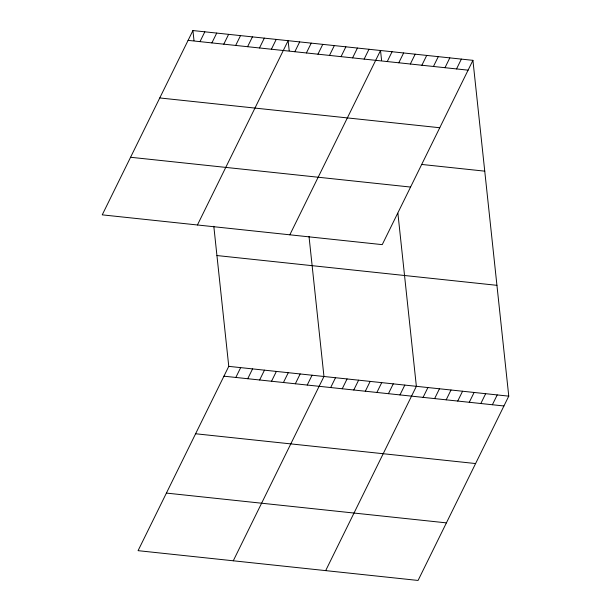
<?xml version="1.0" encoding="UTF-8"?>
<svg xmlns="http://www.w3.org/2000/svg" width="611" height="611" viewBox="0 0 611 611"><rect width="100%" height="100%" fill="white"/><g stroke="black" fill="none" stroke-linecap="round" stroke-linejoin="round"><path stroke-width="0.92" d="M192.923 30.55L102.236 214.851L382.234 244.637L472.922 60.336L192.923 30.55L194 40.624M199.988 41.64L204.822 31.818M211.887 42.907L216.722 33.078M223.794 44.168L228.621 34.346M235.693 45.435L240.528 35.614M247.592 46.703L252.427 36.881M259.492 47.971L264.326 38.142M271.391 49.231L276.225 39.41M197.437 224.978L288.125 40.677L289.202 50.751M294.838 51.729L299.673 41.907M306.394 52.958L311.228 43.137M317.941 54.188L322.776 44.366M329.489 55.418L334.324 45.588M341.045 56.64L345.872 46.818M352.593 57.869L357.427 48.048M364.141 59.099L368.975 49.277M289.835 234.807L380.523 50.507L381.6 60.581M213.812 226.291L228.766 366.363L138.078 550.664L418.077 580.45L508.764 396.149L472.922 60.336M387.244 61.558L392.071 51.736M235.831 377.453L240.665 367.631M398.792 62.788L403.627 52.966M247.73 378.721L252.564 368.899M410.34 64.018L415.175 54.188M259.629 379.981L264.464 370.159M421.888 65.24L426.722 55.418M271.528 381.249L276.363 371.427M433.443 66.469L438.278 56.647M283.428 382.517L288.262 372.695M444.991 67.699L449.826 57.877M295.327 383.784L300.161 373.963M456.539 68.928L461.374 59.107M307.226 385.045L312.061 375.223M233.272 560.791L323.96 376.491L309.013 236.419M330.681 387.542L335.515 377.72M342.229 388.772L347.063 378.95M353.777 390.001L358.611 380.179M365.332 391.231L370.159 381.409M376.88 392.461L381.715 382.631M388.428 393.683L393.263 383.861M399.976 394.912L404.81 385.09M325.678 570.621L416.366 386.32L397.891 213.224M423.079 397.371L427.914 387.55M434.627 398.601L439.462 388.779M446.183 399.831L451.01 390.009M457.731 401.06L462.565 391.231M469.279 402.282L474.113 392.461M480.826 403.512L485.661 393.69M492.382 404.742L497.217 394.92M188.089 40.372L468.095 70.158M159.761 97.951L439.76 127.737M421.674 164.443L484.752 171.156M130.571 157.271L410.569 187.058M216.936 255.543L496.934 285.329M228.766 366.363L508.764 396.149M223.931 376.185L503.93 405.971M195.596 433.764L475.595 463.55M166.406 493.085L446.404 522.871"/></g></svg>
